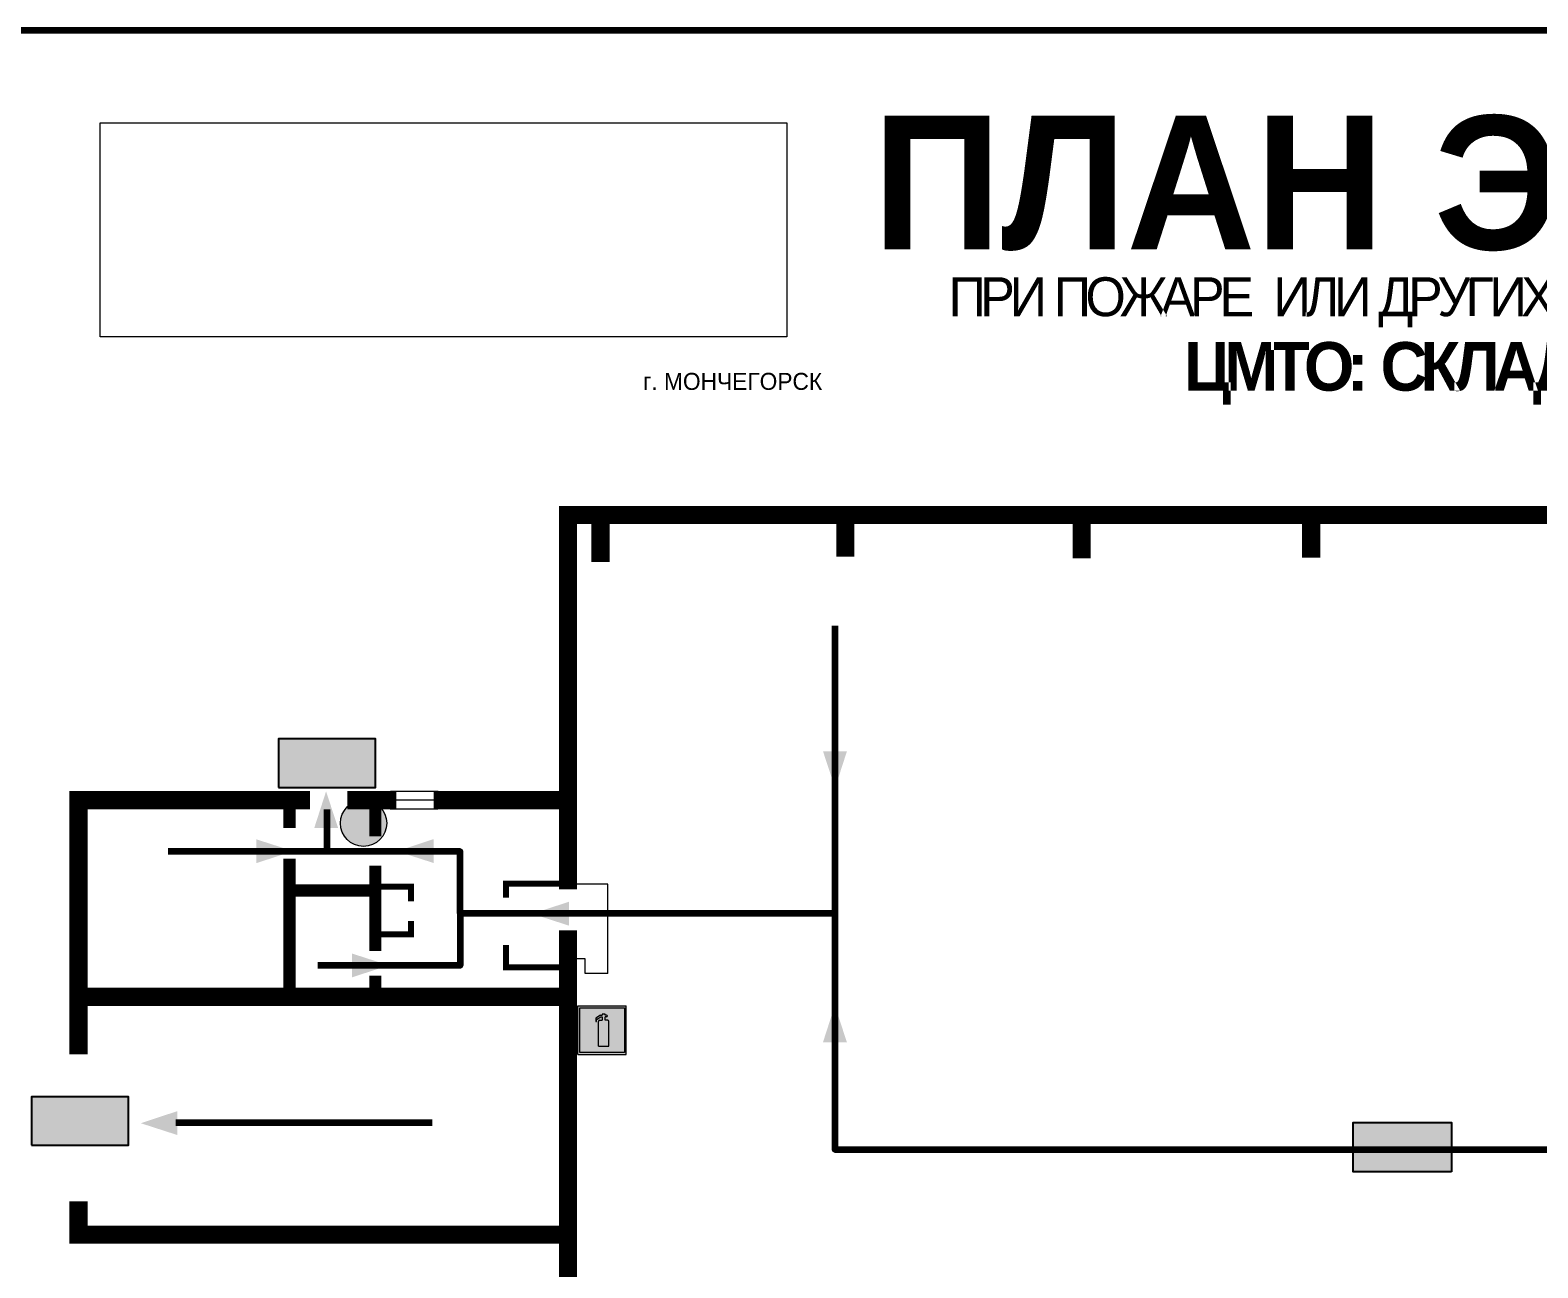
# Model space of a CAD drawing. Header units: millimetres. Extents: x 13810 to 67229, y 12374 to 21950.
# Drawn here: x 34922.2 to 35170.6, y 20464.2 to 20668 of the extents above; entities that cross this region are included whole.
import ezdxf

# ---------------------------------------------------------------- set-up
doc = ezdxf.new("R2010")
doc.units = ezdxf.units.MM
doc.layers.add('План_Штампы', color=7, linetype='Continuous')
doc.styles.add('обычный', font='arial.ttf')
picture_1 = doc.add_image_def('image1.jpg', size_in_pixel=(337, 105))

# ---------------------------------------------------------------- blocks, each defined once
blk = doc.blocks.new('A$C7B4425F7')
at = {"true_color": 0xffffff}
blk.add_hatch(color=7, dxfattribs=at).paths.add_polyline_path([(0, 0), (-16, 0), (-16, -8), (0, -8)])
h = blk.add_hatch(color=126)
h.paths.add_polyline_path([(-0.2, -0.2), (-15.8, -0.2), (-15.8, -7.8), (-0.2, -7.8)])
h.paths.add_polyline_path([(-11.76, -2.03), (-11.76, -3.66), (-11.17, -3.66, -0.568275), (-11.17, -6.18), (-12.58, -6.18), (-12.58, -2.03)], flags=16)
h.paths.add_polyline_path([(-13.33, -4.12, -0.495768), (-13.59, -6.18), (-15.03, -6.18), (-15.03, -2.03), (-13.59, -2.03, -0.487973)], flags=16)
h.paths.add_polyline_path([(-10.25, -2.03), (-9.48, -2.03), (-9.48, -6.18), (-10.25, -6.18)], flags=16)
h.paths.add_polyline_path([(-13.84, -3.69), (-14.24, -3.69), (-14.24, -3.03), (-13.9, -3.03, -0.692621)], flags=0)
h.paths.add_polyline_path([(-9.15, -2.03), (-8.4, -2.03), (-8.04, -3.07), (-7.68, -2.03), (-6.93, -2.03), (-7.64, -4.1), (-6.93, -6.18), (-7.68, -6.18), (-8.04, -5.14), (-8.4, -6.18), (-9.15, -6.18), (-8.44, -4.1)], flags=16)
h.paths.add_polyline_path([(-11.76, -4.46), (-11.42, -4.46, -0.692621), (-11.36, -5.12), (-11.76, -5.12)], flags=0)
h.paths.add_polyline_path([(-13.9, -5.2), (-14.24, -5.2), (-14.24, -4.55), (-13.84, -4.55, -0.708038)], flags=0)
edge = h.paths.add_edge_path(flags=16)
edge.add_ellipse((-5.51, -4.08), major_axis=(0, 2.05), ratio=0.586184, start_angle=0, end_angle=360)
edge = h.paths.add_edge_path(flags=0)
edge.add_ellipse((-5.51, -4.08), major_axis=(0, 1.14), ratio=0.454828, start_angle=0, end_angle=360)
h.paths.add_polyline_path([(-4.13, -4.96, 0.377264), (-3.48, -4.52, 0.0555), (-3.16, -2.03), (-1.66, -2.03), (-1.66, -4.96), (-0.96, -4.96), (-0.96, -7.01), (-1.75, -7.01), (-1.75, -6.18), (-3.3, -6.18), (-3.3, -7.02), (-4.13, -7.02)], flags=16)
h.paths.add_polyline_path([(-2.73, -2.91), (-2.28, -2.91), (-2.28, -4.96), (-3.05, -4.96, 0.079136)], flags=0)
at = {"color": 126}
blk.add_lwpolyline([(-16, -8), (0, -8), (0, 0), (-16, 0)], close=True, dxfattribs=at)
blk = doc.blocks.new('A$C3AD82952')
at = {"true_color": 0xf5f5ff}
h = blk.add_hatch(color=7, dxfattribs=at)
h.dxf.hatch_style = 1
h.paths.add_polyline_path([(8.21, 8.73, 0.414214), (7.89, 9.05), (7.22, 9.05), (7.22, 9.92), (7.59, 9.92, 1), (7.57, 10.36), (7.22, 10.36), (7.22, 10.6), (6.43, 10.6), (6.43, 10.36), (6.01, 10.36), (4.74, 9.59), (4.74, 8.69), (4.98, 8.73), (4.98, 9.26), (6.12, 9.91), (6.43, 9.91), (6.43, 9.05), (5.76, 9.05, 0.414214), (5.44, 8.73), (5.44, 2.2), (8.21, 2.2)], flags=0)
h.paths.add_polyline_path([(12.8, 12.8), (0, 12.8), (0, 0), (12.8, 0)])
h.paths.add_polyline_path([(0.51, 12.29), (12.29, 12.29), (12.29, 0.51), (0.51, 0.51)], flags=16)
h.paths.add_polyline_path([(4.74, 9.59), (6.01, 10.36), (6.43, 10.36), (6.43, 10.6), (7.22, 10.6), (7.22, 10.36), (7.59, 10.36, -0.94586), (7.59, 9.92), (7.22, 9.92), (7.22, 9.05), (7.89, 9.05, -0.414214), (8.21, 8.73), (8.21, 2.2), (5.44, 2.2), (5.44, 8.73, -0.414214), (5.76, 9.05), (6.43, 9.05), (6.43, 9.91), (6.12, 9.91), (4.98, 9.26), (4.98, 8.73), (4.74, 8.69)], flags=0)
h = blk.add_hatch(color=242)
h.dxf.hatch_style = 1
h.paths.add_polyline_path([(12.29, 12.29), (0.51, 12.29), (0.51, 0.51), (12.29, 0.51)])
h.paths.add_polyline_path([(4.74, 8.69), (4.74, 9.59), (6.01, 10.36), (6.43, 10.36), (6.43, 10.6), (7.22, 10.6), (7.22, 10.36), (7.59, 10.36, -0.94586), (7.59, 9.92), (7.22, 9.92), (7.22, 9.05), (7.89, 9.05, -0.414214), (8.21, 8.73), (8.21, 2.2), (5.44, 2.2), (5.44, 8.73, -0.414214), (5.76, 9.05), (6.43, 9.05), (6.43, 9.91), (6.12, 9.91), (4.98, 9.26), (4.98, 8.73)], flags=16)
h = blk.add_hatch(color=7, dxfattribs=at)
h.dxf.hatch_style = 1
h.paths.add_polyline_path([(8.21, 8.73, 0.414214), (7.89, 9.05), (7.22, 9.05), (7.22, 9.92), (7.59, 9.92, 1), (7.57, 10.36), (7.22, 10.36), (7.22, 10.6), (6.43, 10.6), (6.43, 10.36), (6.01, 10.36), (4.74, 9.59), (4.74, 8.69), (4.98, 8.73), (4.98, 9.26), (6.12, 9.91), (6.43, 9.91), (6.43, 9.05), (5.76, 9.05, 0.414214), (5.44, 8.73), (5.44, 2.2), (8.21, 2.2)])
at = {"color": 242, "lineweight": 5}
for p, q in [((0, 0), (0, 12.8)), ((0, 12.8), (12.8, 12.8)), ((12.8, 0), (12.8, 12.8)), ((6.01, 10.36), (4.74, 9.59)), ((4.74, 9.59), (4.74, 8.69)), ((4.74, 8.69), (4.98, 8.73)), ((4.98, 9.26), (6.12, 9.91)), ((4.98, 8.73), (4.98, 9.26)), ((5.44, 2.2), (5.44, 8.73)), ((5.76, 9.05), (6.43, 9.05)), ((6.01, 10.36), (6.43, 10.36)), ((6.12, 9.91), (6.43, 9.91)), ((7.22, 10.6), (6.43, 10.6)), ((6.43, 10.6), (6.43, 10.36)), ((6.43, 9.91), (6.43, 9.05)), ((7.22, 10.36), (7.22, 10.6)), ((7.59, 10.36), (7.22, 10.36)), ((7.22, 9.05), (7.22, 9.92)), ((7.59, 9.92), (7.22, 9.92)), ((7.89, 9.05), (7.22, 9.05)), ((8.21, 2.2), (8.21, 8.73)), ((0, 0), (12.8, 0)), ((5.44, 2.2), (8.21, 2.2))]:
    blk.add_line(p, q, dxfattribs=at)
blk.add_lwpolyline([(0.51, 12.29), (12.29, 12.29), (12.29, 0.51), (0.51, 0.51)], close=True, dxfattribs=at)
for centre, radius, start, end in [((5.76, 8.73), 0.32, 90, 180), ((7.58, 10.14), 0.223, 273.1875, 86.8125), ((7.89, 8.73), 0.32, 0, 90)]:
    blk.add_arc(centre, radius, start, end, dxfattribs=at)
blk = doc.blocks.new('A$C32E8229D')
at = {"true_color": 0xffffff}
blk.add_hatch(color=7, dxfattribs=at).paths.add_polyline_path([(0, 0), (0, -8), (16, -8), (16, 0)])
h = blk.add_hatch(color=126)
h.paths.add_polyline_path([(0.2, -0.2), (15.8, -0.2), (15.8, -7.8), (0.2, -7.8)])
h.paths.add_polyline_path([(13.49, -2.05), (12.08, -2.05), (11.37, -2.63, 0.162397), (11.29, -2.84), (11.29, -3.63), (10.35, -3.63), (10.35, -4.05), (11.68, -4.05), (11.68, -3.48), (12.26, -4.28), (11.29, -5.1), (11.29, -6.78), (11.85, -6.78), (11.85, -5.44), (12.8, -4.64), (12.8, -5.94), (14.46, -5.94), (14.46, -5.39), (13.45, -5.39), (13.45, -3.97), (12.46, -2.59), (13.15, -2.59), (13.69, -3.34), (14.18, -3)], flags=16)
h.paths.add_polyline_path([(10.74, -1.82, 1), (11.8, -1.82, 1)], flags=16)
h.paths.add_polyline_path([(9.39, -3.59), (5.99, -3.59), (6.56, -3.03), (5.91, -3.03), (5.1, -3.83), (5.91, -4.64), (6.56, -4.64), (5.99, -4.09), (9.39, -4.09)], flags=16)
h.paths.add_polyline_path([(4.29, -1.08), (1.72, -1.08), (1.72, -6.6), (4.29, -6.6)], flags=16)
at = {"color": 126}
blk.add_lwpolyline([(16, -8), (0, -8), (0, 0), (16, 0)], close=True, dxfattribs=at)
blk = doc.blocks.new('A$C7B8C2D5B')
at = {"lineweight": 0}
h = blk.add_hatch(color=5, dxfattribs=at)
h.dxf.hatch_style = 1
h.paths.add_polyline_path([(1.4, -3.02, 1), (-2.11, -3.02, 1)])
at = {"color": 5, "lineweight": 0}
blk.add_circle((-0.36, -3.02), 1.75, dxfattribs=at)

msp = doc.modelspace()

# ---------------------------------------------------------------- linework, layer by layer
at = {"color": 2, "lineweight": 100}
msp.add_lwpolyline([(34908.39, 20668), (35508.39, 20668), (35508.39, 20273), (34908.39, 20273)], close=True, dxfattribs=at)
at = {"lineweight": 0}
for points, const_width in [([(35486.06, 20575.24), (35486.06, 20588.16), (35010.81, 20588.16), (35010.81, 20555.26)], 3), ([(35016.16, 20580.4), (35016.16, 20587.01)], 3), ([(35056.5, 20581.29), (35056.5, 20587.91)], 3), ([(35095.43, 20581.03), (35095.43, 20587.65)], 3), ([(35133.24, 20581.12), (35133.24, 20587.74)], 3), ([(35010.81, 20555.67), (35010.81, 20526.54)], 3), ([(34968.31, 20541.21), (34930.17, 20541.21), (34930.17, 20499.38)], 3), ([(34982.56, 20541.21), (34974.45, 20541.21)], 3), ([(35010.81, 20541.21), (34988.7, 20541.21)], 3), ([(34964.93, 20536.63), (34964.93, 20541.16)], 2), ([(34979.06, 20540.21), (34979.06, 20535.24)], 2), ([(35010.81, 20519.78), (35010.81, 20387.57), (35486.06, 20387.57), (35486.06, 20539.46)], 3), ([(34964.93, 20509.25), (34964.93, 20531.57)], 2), ([(34979.06, 20530.44), (34979.06, 20516.4)], 2), ([(35000.6, 20525.15), (35000.6, 20527.48), (35010.24, 20527.48)], 1), ([(34964.93, 20526.34), (34979.06, 20526.34)], 2), ([(34984.94, 20524.53), (34984.94, 20526.98), (34979.15, 20526.98)], 1), ([(34979.15, 20519.12), (34984.94, 20519.12), (34984.94, 20521.31)], 1), ([(35009.86, 20513.67), (35000.6, 20513.67), (35000.6, 20517.35)], 1), ([(34979.06, 20512.3), (34979.06, 20509.51)], 2), ([(35010.81, 20508.82), (34930.17, 20508.82)], 3), ([(34930.17, 20475.16), (34930.17, 20469.66), (35010.81, 20469.66)], 3)]:
    msp.add_lwpolyline(points, dxfattribs=dict(at, const_width=const_width))
at = {"color": 126, "lineweight": 100, "true_color": 0x008754}
for points in [[(35054.77, 20569.92), (35054.77, 20483.71), (35469.31, 20483.71)], [(34971.09, 20539.68), (34971.09, 20532.78)], [(35054.77, 20522.53), (35054.77, 20522.53), (35004.43, 20522.53), (35004.43, 20522.53), (34993.06, 20522.53), (34993.06, 20532.78), (34944.94, 20532.78)], [(34993.06, 20522.53), (34993.06, 20513.98), (34969.58, 20513.98)], [(34946.23, 20488.16), (34988.43, 20488.16)]]:
    msp.add_lwpolyline(points, dxfattribs=at)
at = {"lineweight": 0}
for points in [[(34988.7, 20541.21), (34980.81, 20541.21)], [(34989.45, 20542.62), (34981.56, 20542.62)], [(34989.38, 20539.75), (34981.49, 20539.75)], [(35017.37, 20512.69), (35017.37, 20527.4), (35010.79, 20527.4)], [(35017.37, 20512.69), (35013.65, 20512.69), (35013.65, 20515.08), (35011.32, 20515.08)]]:
    msp.add_lwpolyline(points, dxfattribs=at)
at = {"layer": 'План_Штампы', "color": 126, "true_color": 0x008754}
for points in [[(35052.82, 20549.26), (35056.76, 20549.25), (35054.81, 20543.22)], [(34972.95, 20536.61), (34969.01, 20536.62), (34970.96, 20542.66)], [(34959.45, 20530.83), (34959.46, 20534.77), (34965.5, 20532.82)], [(34988.69, 20534.8), (34988.68, 20530.86), (34982.64, 20532.81)], [(35010.98, 20524.49), (35010.97, 20520.55), (35004.93, 20522.5)], [(34975.22, 20512.03), (34975.23, 20515.96), (34981.27, 20514.01)], [(35056.76, 20501.35), (35052.82, 20501.36), (35054.77, 20507.4)], [(34946.47, 20490.01), (34946.46, 20486.07), (34940.43, 20488.02)]]:
    msp.add_solid(points, dxfattribs=at)

# ---------------------------------------------------------------- block references
at = {"xscale": 2.177419353276491, "yscale": 2.177419353276491, "zscale": 2.177419353276491, "rotation": 180}
msp.add_blockref('A$C7B8C2D5B', (34976.35, 20530.83), dxfattribs=at)
at = {"xscale": 0.625, "yscale": 0.625, "zscale": 0.625}
msp.add_blockref('A$C3AD82952', (35012.42, 20499.33), dxfattribs=at)
at = {"layer": 'План_Штампы'}
for p in [(34979.11, 20551.3), (34938.42, 20492.38)]:
    msp.add_blockref('A$C7B4425F7', p, dxfattribs=at)
at = {"layer": 'План_Штампы', "color": 126, "true_color": 0x008754, "xscale": 1.012510887696, "yscale": 1.012510887696, "zscale": 1.012510887696, "rotation": 359.9978653237143}
msp.add_blockref('A$C32E8229D', (35140.14, 20488.13), dxfattribs=at)

# ---------------------------------------------------------------- texts
at = {"lineweight": 0, "style": 'обычный'}
for s, insert, char_height, width, attachment_point in [('{\\fProxima Nova Rg|b1|i0|c204|p2;ПЛАН ЭВАКУАЦИИ}', (35061.03, 20653.9), 22, 493.8901, 1), ('\\pi-8.4,l8.4,t8.4;{\\fProxima Nova Rg|b0|i0|c204|p2;г. МОНЧЕГОРСК\\H1.1997x; }', (35037.93, 20610.15), 2.8, 126.6484, 5)]:
    msp.add_mtext(s, dxfattribs=dict(at, insert=insert, char_height=char_height, width=width, attachment_point=attachment_point))
at = {"color": 0, "lineweight": 0, "insert": (35210.96, 20627.48), "char_height": 8, "width": 449.2158, "attachment_point": 5, "style": 'обычный'}
msp.add_mtext('{\\fArial Black|b1|i0|c204|p34;\\H2x;\\T0.85;  \\fArial Narrow|b0|i0|c204|p34;\\H0.8x;\\W0.9;\\P\\fProxima Nova Rg|b0|i0|c204|p2;\\H0.5x;\\W1;\\C256;ПРИ ПОЖАРЕ  ИЛИ ДРУГИХ ЧРЕЗВЫЧАЙНЫХ СИТУАЦИЯХ  ИЗ ПОМЕЩЕНИЙ \\fProxima Nova Rg|b1|i0|c204|p2;\\H1.25x;\\PЦМТО: \\fProxima Nova Rg|b1|i0|c0|p2;C\\fProxima Nova Rg|b1|i0|c204|p2;КЛАД КРУПНОГО ОБОРУДОВАНИЯ}', dxfattribs=at)

# ---------------------------------------------------------------- pictures from other files: only their frames are drawn
at = {"color": 7, "lineweight": 0, "true_color": 0xf5f5ff}
image = msp.add_image(picture_1, insert=(34933.75, 20617.49), size_in_units=(113.11, 35.24), dxfattribs=at)
image.dxf.flags = 7

doc.saveas('drawing.dxf')
